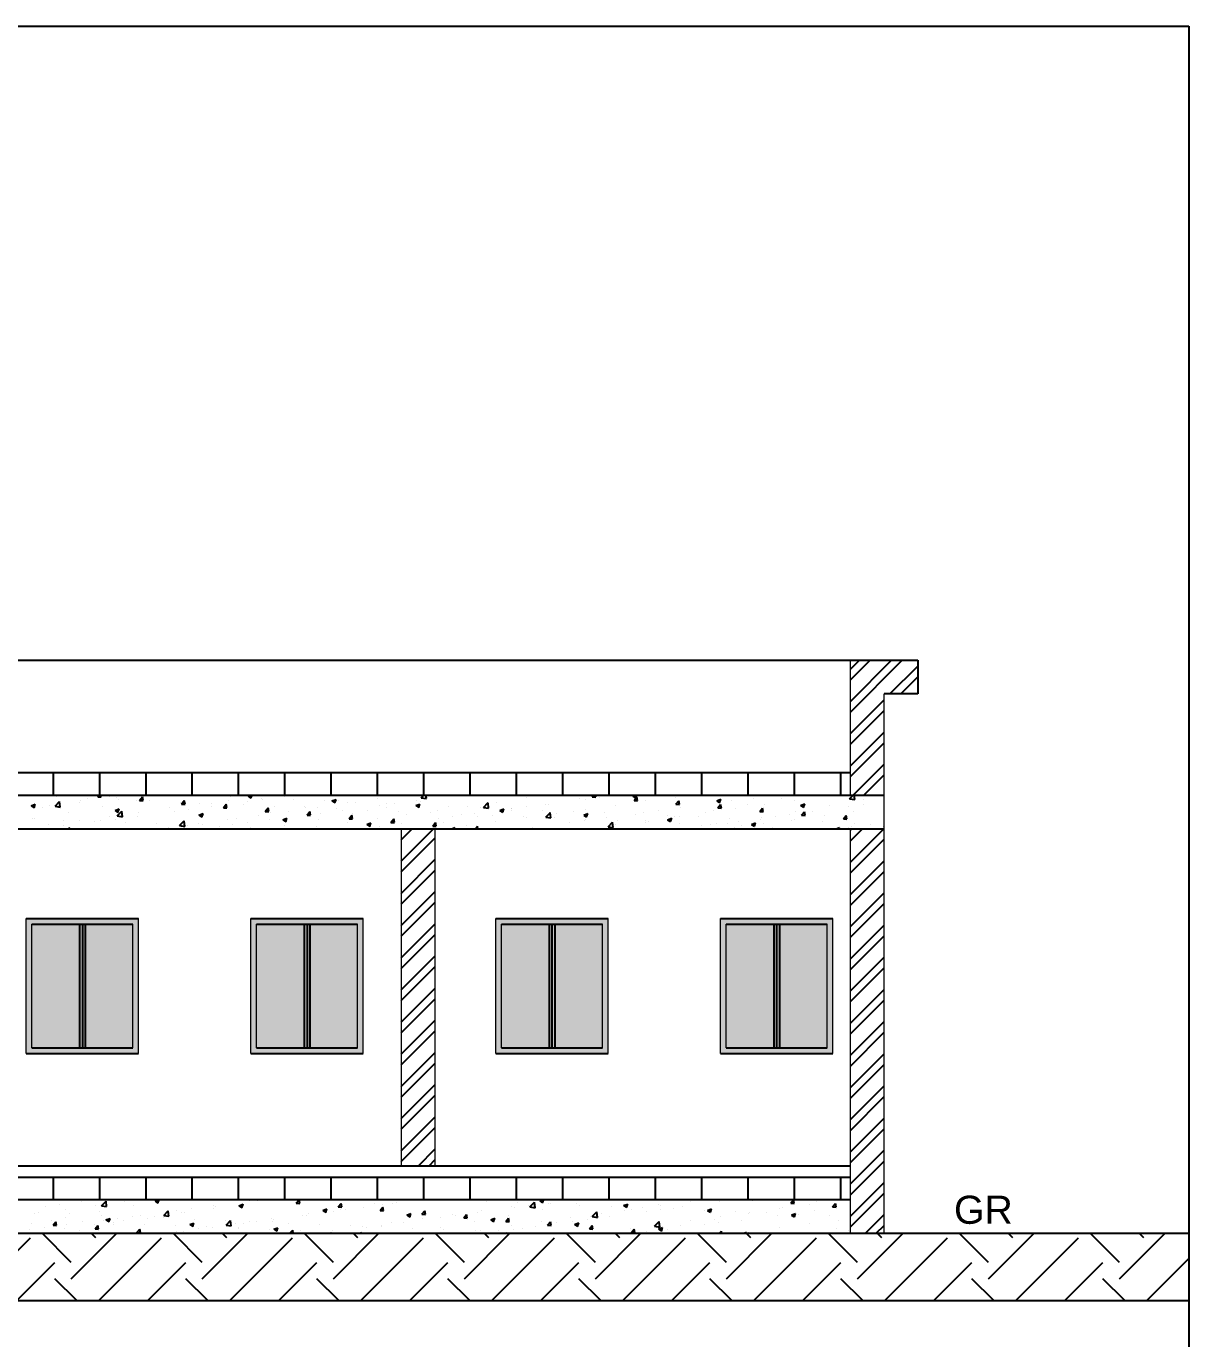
# Model space of a CAD drawing. Header units: inches. Extents: x -59 to 212, y 9 to 737.
# Drawn here: x 170.49 to 211.96, y 442.22 to 489.02 of the extents above; entities that cross this region are included whole.
import ezdxf

# ---------------------------------------------------------------- set-up
doc = ezdxf.new("R2010")
doc.units = ezdxf.units.IN
doc.header["$MEASUREMENT"] = 0
doc.styles.get("Standard").update_dxf_attribs({"font": 'arial.ttf'})

msp = doc.modelspace()

# ---------------------------------------------------------------- hatches: boundary and pattern name
h = msp.add_hatch()
h.set_pattern_fill('ANSI32', color=32, scale=2.163264)
h.set_pattern_definition([(45, (-443.1189, 316.40085), (-0.573622, 0.573622), []), (45, (-442.7365, 316.40085), (-0.573622, 0.573622), [])])
h.paths.add_polyline_path([(166.63718, 460.40366), (165.43537, 460.40366), (165.43537, 448.38552), (166.63718, 448.38552)])
h.paths.add_polyline_path([(160.62811, 460.40366), (159.4263, 460.40366), (159.4263, 448.38552), (160.62811, 448.38552)])
h.paths.add_polyline_path([(185.06499, 460.40366), (183.86317, 460.40366), (183.86317, 448.38552), (185.06499, 448.38552)])
h.paths.add_polyline_path([(201.08916, 460.40366), (199.88735, 460.40366), (199.88735, 445.9819), (201.08916, 445.9819)])
h.paths.add_polyline_path([(201.08916, 465.21091), (202.29098, 465.21091), (202.29098, 466.41272), (199.88735, 466.41272), (199.88735, 461.60547), (201.08916, 461.60547)])
h.paths.add_polyline_path([(145.40514, 466.41272), (143.00152, 466.41272), (143.00152, 465.21091), (144.20333, 465.21091), (144.20333, 461.60547), (145.40514, 461.60547)])
h.paths.add_polyline_path([(145.40514, 460.40366), (144.20333, 460.40366), (144.20333, 458.00003), (145.40514, 458.00003)])
h.paths.add_polyline_path([(145.40514, 452.39157), (144.20333, 452.39157), (144.20333, 445.9819), (145.40514, 445.9819)])
h = msp.add_hatch()
h.set_pattern_fill('ANSI31', color=0, scale=13.219947, angle=45)
h.set_pattern_definition([(90, (-370.5659, 316.4009), (-1.6524934, 3e-16), [])])
h.paths.add_polyline_path([(199.88735, 447.98492), (160.22751, 447.98492), (160.22751, 447.18371), (199.88735, 447.18371)])
h.paths.add_polyline_path([(160.22751, 447.98492), (145.40514, 447.98492), (145.40514, 447.18371), (160.22751, 447.18371)])
h.paths.add_polyline_path([(199.88735, 462.40668), (145.40514, 462.40668), (145.40514, 461.60547), (199.88735, 461.60547)])
h = msp.add_hatch(color=32)
h.dxf.hatch_style = 1
h.paths.add_polyline_path([(174.49363, 457.19882), (170.48758, 457.19882), (170.48758, 452.39157), (174.49363, 452.39157)])
h.paths.add_polyline_path([(170.68789, 456.99852), (174.29333, 456.99852), (174.29333, 452.59187), (170.68789, 452.59187)], flags=16)
h = msp.add_hatch(color=256)
h.dxf.hatch_style = 1
h.set_gradient(color1=(173, 221, 247), color2=(122, 175, 223))
h.paths.add_polyline_path([(172.39045, 456.99852), (170.68789, 456.99852), (170.68789, 452.59187), (172.39045, 452.59187)])
h.paths.add_polyline_path([(174.29333, 456.99852), (172.59076, 456.99852), (172.59076, 452.59187), (174.29333, 452.59187)])
h = msp.add_hatch(color=32)
h.dxf.hatch_style = 1
h.paths.add_polyline_path([(172.59076, 456.99852), (172.49061, 456.99852), (172.49061, 452.59187), (172.59076, 452.59187)])
h.paths.add_polyline_path([(172.49061, 456.99852), (172.39045, 456.99852), (172.39045, 452.59187), (172.49061, 452.59187)])
h = msp.add_hatch(color=32)
h.dxf.hatch_style = 1
h.paths.add_polyline_path([(182.50572, 457.19882), (178.49967, 457.19882), (178.49967, 452.39157), (182.50572, 452.39157)])
h.paths.add_polyline_path([(178.69997, 456.99852), (182.30541, 456.99852), (182.30541, 452.59187), (178.69997, 452.59187)], flags=16)
h = msp.add_hatch(color=256)
h.dxf.hatch_style = 1
h.set_gradient(color1=(173, 221, 247), color2=(122, 175, 223))
h.paths.add_polyline_path([(180.40254, 456.99852), (178.69997, 456.99852), (178.69997, 452.59187), (180.40254, 452.59187)])
h.paths.add_polyline_path([(182.30541, 456.99852), (180.60285, 456.99852), (180.60285, 452.59187), (182.30541, 452.59187)])
h = msp.add_hatch(color=32)
h.dxf.hatch_style = 1
h.paths.add_polyline_path([(180.60285, 456.99852), (180.50269, 456.99852), (180.50269, 452.59187), (180.60285, 452.59187)])
h.paths.add_polyline_path([(180.50269, 456.99852), (180.40254, 456.99852), (180.40254, 452.59187), (180.50269, 452.59187)])
h = msp.add_hatch(color=32)
h.dxf.hatch_style = 1
h.paths.add_polyline_path([(191.24471, 457.19882), (187.23867, 457.19882), (187.23867, 452.39157), (191.24471, 452.39157)])
h.paths.add_polyline_path([(187.43897, 456.99852), (191.04441, 456.99852), (191.04441, 452.59187), (187.43897, 452.59187)], flags=16)
h = msp.add_hatch(color=256)
h.dxf.hatch_style = 1
h.set_gradient(color1=(173, 221, 247), color2=(122, 175, 223))
h.paths.add_polyline_path([(189.14154, 456.99852), (187.43897, 456.99852), (187.43897, 452.59187), (189.14154, 452.59187)])
h.paths.add_polyline_path([(191.04441, 456.99852), (189.34184, 456.99852), (189.34184, 452.59187), (191.04441, 452.59187)])
h = msp.add_hatch(color=32)
h.dxf.hatch_style = 1
h.paths.add_polyline_path([(189.34184, 456.99852), (189.24169, 456.99852), (189.24169, 452.59187), (189.34184, 452.59187)])
h.paths.add_polyline_path([(189.24169, 456.99852), (189.14154, 456.99852), (189.14154, 452.59187), (189.24169, 452.59187)])
h = msp.add_hatch(color=32)
h.dxf.hatch_style = 1
h.paths.add_polyline_path([(199.2568, 457.19882), (195.25076, 457.19882), (195.25076, 452.39157), (199.2568, 452.39157)])
h.paths.add_polyline_path([(195.45106, 456.99852), (199.0565, 456.99852), (199.0565, 452.59187), (195.45106, 452.59187)], flags=16)
h = msp.add_hatch(color=256)
h.dxf.hatch_style = 1
h.set_gradient(color1=(173, 221, 247), color2=(122, 175, 223))
h.paths.add_polyline_path([(197.15363, 456.99852), (195.45106, 456.99852), (195.45106, 452.59187), (197.15363, 452.59187)])
h.paths.add_polyline_path([(199.0565, 456.99852), (197.35393, 456.99852), (197.35393, 452.59187), (199.0565, 452.59187)])
h = msp.add_hatch(color=32)
h.dxf.hatch_style = 1
h.paths.add_polyline_path([(197.35393, 456.99852), (197.25378, 456.99852), (197.25378, 452.59187), (197.35393, 452.59187)])
h.paths.add_polyline_path([(197.25378, 456.99852), (197.15363, 456.99852), (197.15363, 452.59187), (197.25378, 452.59187)])
h = msp.add_hatch()
h.set_pattern_fill('EARTH', color=0, scale=13.219947, angle=45)
h.set_pattern_definition([(45, (-443.119, 316.401), (4e-16, 4.673957), [3.304987, -3.304987]), (45, (-443.9952, 317.2772), (4e-16, 4.673957), [3.304987, -3.304987]), (45, (-444.8716, 318.1536), (4e-16, 4.673957), [3.304987, -3.304987]), (135, (-444.8716, 318.7378), (-4.673957, 4e-16), [3.304987, -3.304987]), (135, (-443.9952, 319.6142), (-4.673957, 4e-16), [3.304987, -3.304987]), (135, (-443.119, 320.4906), (-4.673957, 4e-16), [3.304987, -3.304987])])
h.paths.add_polyline_path([(211.96114, 443.57827), (211.96114, 445.9819), (56.92407, 445.9819), (56.92407, 443.57827)])

# ---------------------------------------------------------------- linework, layer by layer
at = {"color": 240, "true_color": 0xed1f24}
for p, q in [((56.92407, 489.01709), (211.96114, 489.01709)), ((211.96114, 489.01709), (211.96114, 388.52215))]:
    msp.add_line(p, q, dxfattribs=at)
for p, q in [((145.40514, 466.41272), (199.88735, 466.41272)), ((145.40514, 462.40668), (199.88735, 462.40668)), ((144.20333, 461.60547), (201.08916, 461.60547)), ((144.20333, 460.40366), (201.08916, 460.40366)), ((172.39045, 456.99852), (172.39045, 452.59187)), ((172.49061, 456.99852), (172.49061, 452.59187)), ((172.59076, 456.99852), (172.59076, 452.59187)), ((180.40254, 456.99852), (180.40254, 452.59187)), ((180.50269, 456.99852), (180.50269, 452.59187)), ((180.60285, 456.99852), (180.60285, 452.59187)), ((189.14154, 456.99852), (189.14154, 452.59187)), ((189.24169, 456.99852), (189.24169, 452.59187)), ((189.34184, 456.99852), (189.34184, 452.59187)), ((197.15363, 456.99852), (197.15363, 452.59187)), ((197.25378, 456.99852), (197.25378, 452.59187)), ((197.35393, 456.99852), (197.35393, 452.59187)), ((145.40514, 448.38552), (199.88735, 448.38552)), ((145.40514, 447.98492), (199.88735, 447.98492)), ((145.40514, 447.18371), (199.88735, 447.18371)), ((56.92407, 445.9819), (211.96114, 445.9819)), ((56.92407, 443.57827), (211.96114, 443.57827))]:
    msp.add_line(p, q)
at = {"color": 32, "lineweight": 0}
for p, q in [((199.88735, 461.60547), (199.88735, 466.41272)), ((201.08916, 445.9819), (201.08916, 465.21091)), ((183.86317, 460.40366), (183.86317, 448.38552)), ((185.06499, 460.40366), (185.06499, 448.38552)), ((199.88735, 445.9819), (199.88735, 460.40366))]:
    msp.add_line(p, q, dxfattribs=at)
at = {"color": 32}
for p, q in [((199.88735, 466.41272), (202.29098, 466.41272)), ((202.29098, 466.41272), (202.29098, 465.21091)), ((202.29098, 465.21091), (201.08916, 465.21091))]:
    msp.add_line(p, q, dxfattribs=at)
at = {"color": 0, "linetype": 'Continuous'}
for p, q in [((171.54931, 461.53929), (171.54931, 461.53929)), ((172.66133, 461.4923), (172.66133, 461.4923)), ((173.03667, 461.54633), (173.08629, 461.60547)), ((173.03667, 461.54633), (173.16118, 461.53543)), ((173.16118, 461.53543), (173.14826, 461.60547)), ((173.47334, 461.54926), (173.47334, 461.54926)), ((173.69032, 461.5015), (173.69032, 461.5015)), ((173.77336, 461.44532), (173.77336, 461.44532)), ((174.21181, 461.57015), (174.21181, 461.57015)), ((174.53082, 461.41561), (174.63125, 461.53529)), ((174.65533, 461.40471), (174.63125, 461.53528)), ((175.65113, 461.6031), (175.65113, 461.6031)), ((176.67022, 461.58418), (176.67022, 461.58418)), ((177.78225, 461.53719), (177.78225, 461.53719)), ((178.39897, 461.55993), (178.51762, 461.60547)), ((178.39897, 461.55993), (178.50259, 461.49003)), ((178.50259, 461.49003), (178.54132, 461.60547)), ((178.78591, 461.58156), (178.78591, 461.58156)), ((178.89428, 461.49021), (178.89428, 461.49021)), ((178.91591, 461.43999), (178.91591, 461.43999)), ((179.70487, 461.54386), (179.70487, 461.54386)), ((180.00631, 461.44322), (180.00631, 461.44322)), ((181.39272, 461.39309), (181.53858, 461.44908)), ((181.49633, 461.3232), (181.53857, 461.44908)), ((183.03387, 461.47099), (183.03387, 461.47099)), ((184.08608, 461.60435), (184.08608, 461.60435)), ((184.57472, 461.50851), (184.75999, 461.47977)), ((184.57485, 461.50864), (184.66776, 461.60547)), ((184.75999, 461.47978), (184.74537, 461.60547)), ((185.72458, 461.5869), (185.72458, 461.5869)), ((185.78315, 461.57104), (185.78315, 461.57104)), ((188.34643, 461.5033), (188.34643, 461.5033)), ((190.22331, 461.46763), (190.22331, 461.46763)), ((190.42868, 461.45674), (190.42868, 461.45674)), ((190.6775, 461.54459), (190.72858, 461.60547)), ((190.6775, 461.54459), (190.80201, 461.5337)), ((190.80201, 461.53369), (190.78876, 461.60547)), ((190.95017, 461.52539), (190.95017, 461.52539)), ((192.12426, 461.56447), (192.23108, 461.60547)), ((192.12426, 461.56447), (192.22788, 461.49458)), ((192.17165, 461.41387), (192.27208, 461.53355)), ((192.22788, 461.49458), (192.26509, 461.60547)), ((192.29616, 461.40297), (192.27207, 461.53355)), ((193.6466, 461.52609), (193.6466, 461.52609)), ((195.11801, 461.39763), (195.26387, 461.45362)), ((195.22162, 461.32774), (195.26386, 461.45362)), ((196.44323, 461.4991), (196.44323, 461.4991)), ((197.42646, 461.47589), (197.42646, 461.47589)), ((198.97652, 461.5717), (198.97652, 461.5717)), ((199.86105, 461.46893), (200.04632, 461.4402)), ((199.86119, 461.46907), (199.99206, 461.60547)), ((200.04632, 461.4402), (200.02709, 461.60547)), ((170.66118, 461.22172), (170.80703, 461.27771)), ((170.66118, 461.22172), (170.7648, 461.15182)), ((170.76479, 461.15182), (170.80703, 461.27771)), ((171.06426, 461.15577), (171.06426, 461.15577)), ((171.32182, 461.2464), (171.32182, 461.2464)), ((171.51161, 461.20329), (171.69688, 461.17455)), ((171.51174, 461.20342), (171.67399, 461.37252)), ((171.58576, 461.22443), (171.58576, 461.22443)), ((171.69688, 461.17455), (171.67386, 461.37239)), ((172.00654, 460.9775), (172.00654, 460.9775)), ((172.37471, 461.32829), (172.37471, 461.32829)), ((172.40378, 461.40258), (172.40378, 461.40258)), ((173.22141, 461.18603), (173.22141, 461.18603)), ((173.65492, 461.05488), (173.80078, 461.11087)), ((173.65492, 461.05488), (173.75854, 460.98499)), ((173.73495, 460.85862), (173.89721, 461.02772)), ((173.75854, 460.98499), (173.80078, 461.11087)), ((173.92009, 460.82975), (173.89708, 461.02759)), ((174.43627, 461.39457), (174.43627, 461.39457)), ((174.50022, 460.98915), (174.50022, 460.98915)), ((174.53082, 461.41561), (174.65534, 461.40471)), ((174.88539, 461.39833), (174.88539, 461.39833)), ((175.58218, 461.14534), (175.58218, 461.14534)), ((175.76836, 461.02561), (175.76836, 461.02561)), ((175.99742, 461.35135), (175.99742, 461.35135)), ((176.02498, 461.28488), (176.1254, 461.40457)), ((176.02498, 461.28488), (176.14949, 461.27399)), ((176.14949, 461.27398), (176.1254, 461.40456)), ((176.28986, 461.09426), (176.28986, 461.09426)), ((176.65174, 461.29202), (176.65174, 461.29202)), ((177.07881, 461.19813), (177.07881, 461.19813)), ((177.10945, 461.30436), (177.10945, 461.30436)), ((177.51913, 461.15416), (177.61956, 461.27385)), ((177.51913, 461.15416), (177.64365, 461.14327)), ((177.64364, 461.14326), (177.61956, 461.27384)), ((177.70395, 461.42538), (177.70395, 461.42538)), ((178.22148, 461.25738), (178.22148, 461.25738)), ((178.39442, 461.37134), (178.39442, 461.37134)), ((179.01329, 461.02344), (179.11372, 461.14313)), ((179.01329, 461.02344), (179.1378, 461.01255)), ((179.1378, 461.01254), (179.11371, 461.14312)), ((179.2097, 460.98576), (179.2097, 460.98576)), ((179.33351, 461.21039), (179.33351, 461.21039)), ((179.83014, 461.03477), (179.83014, 461.03477)), ((180.42456, 461.19429), (180.42456, 461.19429)), ((180.44553, 461.16341), (180.44553, 461.16341)), ((180.50745, 460.89272), (180.60787, 461.0124)), ((180.63195, 460.88182), (180.60787, 461.0124)), ((180.88235, 461.16813), (180.88235, 461.16813)), ((181.11834, 461.39624), (181.11834, 461.39624)), ((181.39272, 461.39309), (181.49634, 461.3232)), ((181.55756, 461.11642), (181.55756, 461.11642)), ((181.63942, 461.40283), (181.63942, 461.40283)), ((181.78291, 461.06797), (181.78291, 461.06797)), ((181.96431, 461.32432), (181.96431, 461.32432)), ((182.23036, 461.34925), (182.23036, 461.34925)), ((182.66959, 461.06944), (182.66959, 461.06944)), ((183.09852, 461.24117), (183.09852, 461.24117)), ((183.34239, 461.30227), (183.34239, 461.30227)), ((183.35343, 461.15397), (183.35343, 461.15397)), ((183.62001, 461.30983), (183.62001, 461.30983)), ((183.78162, 461.02245), (183.78162, 461.02245)), ((184.38646, 461.22626), (184.53232, 461.28225)), ((184.38646, 461.22626), (184.49009, 461.15637)), ((184.40897, 461.4137), (184.40897, 461.4137)), ((184.45442, 461.25528), (184.45442, 461.25528)), ((184.49008, 461.15636), (184.53232, 461.28225)), ((184.56829, 461.3625), (184.56829, 461.3625)), ((184.89365, 460.97547), (184.89365, 460.97547)), ((185.1427, 461.06707), (185.1427, 461.06707)), ((185.56645, 461.2083), (185.56645, 461.2083)), ((186.21227, 461.21375), (186.21227, 461.21375)), ((186.67848, 461.16131), (186.67848, 461.16131)), ((186.79794, 461.16371), (186.98321, 461.13497)), ((186.79807, 461.16384), (186.96032, 461.33295)), ((186.98321, 461.13498), (186.96019, 461.33281)), ((187.26448, 461.34711), (187.26448, 461.34711)), ((187.38021, 461.05942), (187.52607, 461.11541)), ((187.38021, 461.05942), (187.48383, 460.98953)), ((187.48383, 460.98953), (187.52606, 461.11541)), ((187.79051, 461.11433), (187.79051, 461.11433)), ((187.79359, 461.05056), (187.79359, 461.05056)), ((187.80262, 461.11101), (187.80262, 461.11101)), ((188.32412, 461.17967), (188.32412, 461.17967)), ((188.90254, 461.06734), (188.90254, 461.06734)), ((189.00845, 461.2591), (189.00845, 461.2591)), ((189.02129, 460.81904), (189.18354, 460.98815)), ((189.11307, 461.28353), (189.11307, 461.28353)), ((189.20642, 460.79017), (189.18341, 460.98801)), ((190.01456, 461.02036), (190.01456, 461.02036)), ((190.44287, 461.08987), (190.44287, 461.08987)), ((191.12659, 460.97337), (191.12659, 460.97337)), ((191.52483, 461.24605), (191.52483, 461.24605)), ((192.17165, 461.41387), (192.29616, 461.40298)), ((192.50672, 460.98085), (192.50672, 460.98085)), ((192.59439, 461.39273), (192.59439, 461.39273)), ((193.02822, 461.0495), (193.02822, 461.0495)), ((193.66581, 461.28315), (193.76623, 461.40283)), ((193.66581, 461.28315), (193.79032, 461.27226)), ((193.79032, 461.27225), (193.76623, 461.40283)), ((193.81717, 461.15337), (193.81717, 461.15337)), ((194.70323, 460.98881), (194.70323, 460.98881)), ((194.99674, 461.05882), (194.99674, 461.05882)), ((195.11801, 461.39763), (195.22163, 461.32774)), ((195.13278, 461.32658), (195.13278, 461.32658)), ((195.15996, 461.15243), (195.26039, 461.27211)), ((195.15996, 461.15243), (195.28448, 461.14153)), ((195.28447, 461.14153), (195.26039, 461.2721)), ((195.65427, 461.39523), (195.65427, 461.39523)), ((195.77279, 461.13548), (195.77279, 461.13548)), ((196.2116, 461.26736), (196.2116, 461.26736)), ((196.65412, 461.02171), (196.75455, 461.14139)), ((196.65412, 461.02171), (196.77863, 461.01081)), ((196.77863, 461.0108), (196.75454, 461.14138)), ((196.825, 461.26884), (196.825, 461.26884)), ((197.90696, 461.42503), (197.90696, 461.42503)), ((197.92561, 461.0185), (197.92561, 461.0185)), ((198.11175, 461.2308), (198.25761, 461.28679)), ((198.11175, 461.2308), (198.21537, 461.16091)), ((198.14827, 460.89098), (198.2487, 461.01067)), ((198.21537, 461.16091), (198.25761, 461.28679)), ((198.27278, 460.88008), (198.2487, 461.01066)), ((198.52127, 461.02321), (198.52127, 461.02321)), ((199.14047, 461.22703), (199.14047, 461.22703)), ((199.83688, 461.19641), (199.83688, 461.19641)), ((200.0034, 461.0116), (200.0034, 461.0116)), ((200.35533, 461.43557), (200.35533, 461.43557)), ((200.35838, 461.26507), (200.35838, 461.26507)), ((201.08536, 461.16779), (201.08536, 461.16779)), ((170.69563, 460.76022), (170.69563, 460.76022)), ((170.79168, 460.76897), (170.79168, 460.76897)), ((171.29649, 460.55293), (171.29649, 460.55293)), ((171.80766, 460.71324), (171.80766, 460.71324)), ((171.8267, 460.50668), (171.8267, 460.50668)), ((172.37845, 460.70912), (172.37845, 460.70912)), ((172.91969, 460.66625), (172.91969, 460.66625)), ((173.14231, 460.67988), (173.14231, 460.67988)), ((173.44801, 460.85579), (173.44801, 460.85579)), ((173.6638, 460.74854), (173.6638, 460.74854)), ((173.73483, 460.85848), (173.92009, 460.82975)), ((174.03172, 460.61927), (174.03172, 460.61927)), ((174.45275, 460.85241), (174.45275, 460.85241)), ((175.14375, 460.57228), (175.14375, 460.57228)), ((175.95804, 460.51368), (176.14331, 460.48495)), ((175.95817, 460.51382), (176.12042, 460.68292)), ((176.14331, 460.48495), (176.12029, 460.68279)), ((176.25578, 460.5253), (176.25578, 460.5253)), ((176.62641, 460.59855), (176.62641, 460.59855)), ((176.64867, 460.88805), (176.79453, 460.94404)), ((176.64867, 460.88805), (176.75229, 460.81816)), ((176.75228, 460.81815), (176.79452, 460.94404)), ((176.77998, 460.5687), (176.77998, 460.5687)), ((177.67862, 460.73191), (177.67862, 460.73191)), ((177.84641, 460.54972), (177.84641, 460.54972)), ((177.99484, 460.77723), (177.99484, 460.77723)), ((178.3679, 460.61838), (178.3679, 460.61838)), ((178.76058, 460.8881), (178.76058, 460.8881)), ((179.15685, 460.72224), (179.15685, 460.72224)), ((179.64241, 460.72121), (179.78827, 460.7772)), ((179.64241, 460.72121), (179.74604, 460.65132)), ((179.70885, 460.52837), (179.70885, 460.52837)), ((179.74603, 460.65132), (179.78827, 460.7772)), ((180.47246, 460.89545), (180.47246, 460.89545)), ((180.50745, 460.89272), (180.63196, 460.88183)), ((180.92371, 460.73691), (180.92371, 460.73691)), ((180.99396, 460.9641), (180.99396, 460.9641)), ((181.93898, 460.63085), (181.93898, 460.63085)), ((182.0016, 460.762), (182.10203, 460.88168)), ((182.0016, 460.762), (182.12611, 460.7511)), ((182.12611, 460.7511), (182.10202, 460.88167)), ((182.13857, 460.94544), (182.13857, 460.94544)), ((182.63616, 460.55438), (182.78202, 460.61037)), ((182.63616, 460.55438), (182.73978, 460.48449)), ((182.73978, 460.48449), (182.78201, 460.61037)), ((183.00854, 460.77753), (183.00854, 460.77753)), ((183.49576, 460.63128), (183.59618, 460.75096)), ((183.49576, 460.63128), (183.62027, 460.62038)), ((183.62027, 460.62038), (183.59618, 460.75095)), ((183.86096, 460.59208), (183.86096, 460.59208)), ((184.06075, 460.91089), (184.06075, 460.91089)), ((184.98991, 460.50055), (185.09034, 460.62024)), ((185.11442, 460.48965), (185.09034, 460.62023)), ((185.17657, 460.76528), (185.17657, 460.76528)), ((185.36387, 460.6335), (185.36387, 460.6335)), ((185.69806, 460.83394), (185.69806, 460.83394)), ((186.00568, 460.92848), (186.00568, 460.92848)), ((186.18694, 460.52028), (186.18694, 460.52028)), ((186.48701, 460.93781), (186.48701, 460.93781)), ((186.57873, 460.84203), (186.57873, 460.84203)), ((187.11771, 460.8815), (187.11771, 460.8815)), ((187.23915, 460.65364), (187.23915, 460.65364)), ((188.22973, 460.83451), (188.22973, 460.83451)), ((188.3211, 460.80983), (188.3211, 460.80983)), ((189.02115, 460.81891), (189.20642, 460.79017)), ((189.34176, 460.78753), (189.34176, 460.78753)), ((189.39067, 460.95651), (189.39067, 460.95651)), ((189.88067, 460.63512), (189.88067, 460.63512)), ((190.37396, 460.89259), (190.51982, 460.94858)), ((190.37396, 460.89259), (190.47758, 460.8227)), ((190.40216, 460.70378), (190.40216, 460.70378)), ((190.45379, 460.74054), (190.45379, 460.74054)), ((190.47757, 460.8227), (190.51981, 460.94858)), ((191.19111, 460.80765), (191.19111, 460.80765)), ((191.2445, 460.47424), (191.40676, 460.64335)), ((191.42964, 460.44537), (191.40662, 460.64321)), ((191.4995, 460.55259), (191.4995, 460.55259)), ((191.56582, 460.69356), (191.56582, 460.69356)), ((192.23862, 460.92639), (192.23862, 460.92639)), ((192.56702, 460.64176), (192.56702, 460.64176)), ((192.56906, 460.69926), (192.56906, 460.69926)), ((192.67785, 460.64657), (192.67785, 460.64657)), ((193.35065, 460.8794), (193.35065, 460.8794)), ((193.3677, 460.72576), (193.51356, 460.78175)), ((193.3677, 460.72576), (193.47132, 460.65586)), ((193.47132, 460.65586), (193.51356, 460.78174)), ((193.62127, 460.83262), (193.62127, 460.83262)), ((193.78188, 460.85029), (193.78188, 460.85029)), ((193.78988, 460.59959), (193.78988, 460.59959)), ((194.46268, 460.83242), (194.46268, 460.83242)), ((194.58477, 460.50496), (194.58477, 460.50496)), ((194.90191, 460.5526), (194.90191, 460.5526)), ((195.10626, 460.57362), (195.10626, 460.57362)), ((195.49589, 460.60144), (195.49589, 460.60144)), ((195.57471, 460.78543), (195.57471, 460.78543)), ((195.89521, 460.67748), (195.89521, 460.67748)), ((196.01393, 460.50562), (196.01393, 460.50562)), ((196.36145, 460.55892), (196.50731, 460.61491)), ((196.36145, 460.55892), (196.46507, 460.48903)), ((196.46507, 460.48903), (196.5073, 460.61491)), ((196.68674, 460.73845), (196.68674, 460.73845)), ((196.71075, 460.80997), (196.71075, 460.80997)), ((196.79967, 460.57538), (196.79967, 460.57538)), ((197.21082, 460.85069), (197.21082, 460.85069)), ((197.73232, 460.91934), (197.73232, 460.91934)), ((197.79876, 460.69146), (197.79876, 460.69146)), ((197.88163, 460.73156), (197.88163, 460.73156)), ((198.14827, 460.89098), (198.27279, 460.88009)), ((198.91079, 460.64448), (198.91079, 460.64448)), ((198.95119, 460.87824), (198.95119, 460.87824)), ((199.64243, 460.76026), (199.74286, 460.87995)), ((199.64243, 460.76026), (199.76694, 460.74937)), ((199.76694, 460.74936), (199.74285, 460.87994)), ((200.02282, 460.59749), (200.02282, 460.59749)), ((200.59932, 460.54732), (200.59932, 460.54732)), ((171.95842, 460.40366), (172.05048, 460.43899)), ((172.03862, 460.40366), (172.05047, 460.43899)), ((175.55685, 460.45187), (175.55685, 460.45187)), ((177.36781, 460.47831), (177.36781, 460.47831)), ((178.47983, 460.43133), (178.47983, 460.43133)), ((180.85702, 460.47467), (180.85702, 460.47467)), ((182.55051, 460.41956), (182.55051, 460.41956)), ((183.072, 460.48821), (183.072, 460.48821)), ((184.14901, 460.42496), (184.14901, 460.42496)), ((184.98991, 460.50055), (185.11443, 460.48966)), ((185.67188, 460.40366), (185.77577, 460.44354)), ((185.76238, 460.40366), (185.77576, 460.44353)), ((186.51245, 460.40366), (186.58449, 460.48952)), ((186.60033, 460.40366), (186.58449, 460.48951)), ((188.56506, 460.46192), (188.56506, 460.46192)), ((191.24437, 460.4741), (191.42964, 460.44537)), ((191.35216, 460.43323), (191.35216, 460.43323)), ((195.74746, 460.44202), (195.74746, 460.44202)), ((197.12596, 460.45863), (197.12596, 460.45863)), ((198.23799, 460.41165), (198.23799, 460.41165)), ((199.38534, 460.40366), (199.50106, 460.44808)), ((199.48615, 460.40366), (199.50105, 460.44808)), ((199.81036, 460.44345), (199.81036, 460.44345)), ((199.93605, 460.49803), (199.93605, 460.49803)), ((201.06003, 460.47432), (201.06003, 460.47432)), ((171.67776, 446.99663), (171.67776, 446.99663)), ((172.46672, 447.1005), (172.46672, 447.1005)), ((172.9414, 446.98648), (172.9414, 446.98648)), ((173.1687, 446.95911), (173.35396, 446.93037)), ((173.16883, 446.95924), (173.33108, 447.12835)), ((173.35396, 446.93038), (173.33095, 447.12821)), ((173.99361, 447.11984), (173.99361, 447.11984)), ((174.31955, 446.9623), (174.31955, 446.9623)), ((175.08067, 447.12589), (175.22653, 447.18188)), ((175.08067, 447.12589), (175.18429, 447.056)), ((175.18428, 447.056), (175.22652, 447.18188)), ((175.53441, 447.17083), (175.53441, 447.17083)), ((177.17082, 446.97033), (177.17082, 446.97033)), ((178.07441, 446.95906), (178.22027, 447.01505)), ((178.07442, 446.95906), (178.17804, 446.88916)), ((178.17803, 446.88916), (178.22027, 447.01505)), ((178.25396, 447.01878), (178.25396, 447.01878)), ((178.46328, 447.13051), (178.46328, 447.13051)), ((178.48643, 447.14354), (178.48643, 447.14354)), ((178.62633, 447.18257), (178.62729, 447.18371)), ((178.62633, 447.18257), (178.75084, 447.17168)), ((178.75084, 447.17167), (178.74862, 447.18371)), ((179.32353, 447.16546), (179.32353, 447.16546)), ((180.12048, 447.05185), (180.22091, 447.17153)), ((180.12048, 447.05185), (180.245, 447.04095)), ((180.24499, 447.04095), (180.22091, 447.17152)), ((181.61464, 446.92113), (181.71507, 447.04081)), ((181.73915, 446.91023), (181.71506, 447.0408)), ((182.90343, 447.0271), (182.90343, 447.0271)), ((183.19053, 447.01338), (183.19053, 447.01338)), ((183.55413, 447.04158), (183.55413, 447.04158)), ((183.71202, 447.08203), (183.71202, 447.08203)), ((185.79152, 447.17435), (185.79152, 447.17435)), ((186.90355, 447.12737), (186.90355, 447.12737)), ((187.81449, 446.94052), (187.81449, 446.94052)), ((188.01557, 447.08038), (188.01557, 447.08038)), ((188.41612, 446.95187), (188.41612, 446.95187)), ((188.45516, 446.91967), (188.61741, 447.08877)), ((188.64029, 446.8908), (188.61728, 447.08863)), ((188.80596, 447.13043), (188.94475, 447.18371)), ((188.80596, 447.13043), (188.90958, 447.06054)), ((188.88405, 447.08719), (188.88405, 447.08719)), ((188.90957, 447.06054), (188.9509, 447.18371)), ((189.1276, 447.0334), (189.1276, 447.0334)), ((189.20508, 447.05574), (189.20508, 447.05574)), ((190.10659, 447.03536), (190.10659, 447.03536)), ((190.23963, 446.98641), (190.23963, 446.98641)), ((191.35166, 446.93943), (191.35166, 446.93943)), ((191.7997, 446.9636), (191.94556, 447.01959)), ((191.7997, 446.9636), (191.90332, 446.89371)), ((191.90332, 446.89371), (191.94556, 447.01959)), ((193.03546, 446.99504), (193.03546, 446.99504)), ((193.11466, 446.96331), (193.11466, 446.96331)), ((194.19662, 447.1195), (194.19662, 447.1195)), ((195.22479, 447.09878), (195.22479, 447.09878)), ((195.74628, 447.16743), (195.74628, 447.16743)), ((196.26716, 447.18083), (196.26957, 447.18371)), ((196.26716, 447.18083), (196.39167, 447.16994)), ((196.39167, 447.16993), (196.38913, 447.18371)), ((197.76131, 447.05011), (197.86174, 447.1698)), ((197.76131, 447.05011), (197.88583, 447.03922)), ((197.88582, 447.03921), (197.86174, 447.16979)), ((198.44458, 447.00893), (198.44458, 447.00893)), ((198.69047, 447.10016), (198.69047, 447.10016)), ((199.25547, 446.91939), (199.3559, 447.03907)), ((199.37998, 446.90849), (199.35589, 447.03907)), ((199.49678, 447.14229), (199.49678, 447.14229)), ((170.78988, 446.68362), (170.78988, 446.68362)), ((170.92949, 446.72068), (170.92949, 446.72068)), ((171.15627, 446.92797), (171.15627, 446.92797)), ((171.87184, 446.83981), (171.87184, 446.83981)), ((171.88982, 446.54523), (171.88982, 446.54523)), ((172.04151, 446.6737), (172.04151, 446.6737)), ((173.10468, 446.75377), (173.10468, 446.75377)), ((173.15354, 446.62671), (173.15354, 446.62671)), ((173.33036, 446.45401), (173.47622, 446.51)), ((173.43398, 446.38412), (173.47622, 446.51)), ((173.75581, 446.52074), (173.75581, 446.52074)), ((174.26557, 446.57973), (174.26557, 446.57973)), ((174.54476, 446.62461), (174.54476, 446.62461)), ((174.8187, 446.50491), (174.8187, 446.50491)), ((175.05024, 446.58256), (175.05024, 446.58256)), ((175.3776, 446.53274), (175.3776, 446.53274)), ((175.39191, 446.61431), (175.57718, 446.58557)), ((175.39204, 446.61444), (175.5543, 446.78355)), ((175.57718, 446.58557), (175.55416, 446.78341)), ((175.86037, 446.79781), (175.86037, 446.79781)), ((176.03356, 446.71344), (176.03356, 446.71344)), ((176.1198, 446.72924), (176.1198, 446.72924)), ((176.38186, 446.86647), (176.38186, 446.86647)), ((176.48963, 446.48576), (176.48963, 446.48576)), ((177.17201, 446.8626), (177.17201, 446.8626)), ((177.24842, 446.92198), (177.24842, 446.92198)), ((179.24886, 446.49445), (179.24886, 446.49445)), ((179.2982, 446.47199), (179.2982, 446.47199)), ((180.3504, 446.60535), (180.3504, 446.60535)), ((180.47371, 446.61003), (180.47371, 446.61003)), ((180.56447, 446.66765), (180.56447, 446.66765)), ((181.06816, 446.79222), (181.21402, 446.84821)), ((181.06816, 446.79222), (181.17178, 446.72233)), ((181.08596, 446.7363), (181.08596, 446.7363)), ((181.17178, 446.72233), (181.21402, 446.84821)), ((181.43236, 446.76154), (181.43236, 446.76154)), ((181.61464, 446.92113), (181.73915, 446.91023)), ((181.68857, 446.81857), (181.68857, 446.81857)), ((181.87492, 446.84017), (181.87492, 446.84017)), ((182.50192, 446.90822), (182.50192, 446.90822)), ((183.1088, 446.7904), (183.20922, 446.91009)), ((183.1088, 446.7904), (183.23331, 446.77951)), ((183.2333, 446.7795), (183.20922, 446.91008)), ((184.06191, 446.62539), (184.20777, 446.68138)), ((184.06191, 446.62539), (184.16553, 446.5555)), ((184.16552, 446.5555), (184.20776, 446.68138)), ((184.60295, 446.65968), (184.70338, 446.77937)), ((184.60295, 446.65968), (184.72746, 446.64879)), ((184.61076, 446.5043), (184.61076, 446.5043)), ((184.72746, 446.64878), (184.70337, 446.77936)), ((185.26857, 446.53749), (185.26857, 446.53749)), ((185.68032, 446.65097), (185.68032, 446.65097)), ((185.79007, 446.60614), (185.79007, 446.60614)), ((186.09711, 446.52896), (186.19753, 446.64864)), ((186.09711, 446.52896), (186.22162, 446.51807)), ((186.22162, 446.51806), (186.19753, 446.64864)), ((186.57902, 446.71001), (186.57902, 446.71001)), ((186.73253, 446.78433), (186.73253, 446.78433)), ((187.05565, 446.45856), (187.20151, 446.51454)), ((187.15927, 446.38866), (187.20151, 446.51454)), ((187.59126, 446.39824), (187.69169, 446.51792)), ((187.67687, 446.6183), (187.67687, 446.6183)), ((187.71577, 446.38734), (187.69169, 446.51792)), ((187.89463, 446.88321), (187.89463, 446.88321)), ((188.45503, 446.91953), (188.64029, 446.89079)), ((188.89173, 446.82683), (188.89173, 446.82683)), ((189.91093, 446.52709), (189.91093, 446.52709)), ((190.49417, 446.47598), (190.49417, 446.47598)), ((190.60574, 446.57797), (190.60574, 446.57797)), ((190.67824, 446.57473), (190.86351, 446.54599)), ((190.67838, 446.57487), (190.84063, 446.74397)), ((190.86351, 446.546), (190.84049, 446.74383)), ((190.99289, 446.68327), (190.99289, 446.68327)), ((191.28312, 446.57985), (191.28312, 446.57985)), ((191.8206, 446.78651), (191.8206, 446.78651)), ((192.06245, 446.82995), (192.06245, 446.82995)), ((192.46369, 446.89244), (192.46369, 446.89244)), ((192.59873, 446.75305), (192.59873, 446.75305)), ((193.12022, 446.82171), (193.12022, 446.82171)), ((193.57572, 446.84546), (193.57572, 446.84546)), ((193.90918, 446.92557), (193.90918, 446.92557)), ((194.68775, 446.79847), (194.68775, 446.79847)), ((194.79345, 446.79677), (194.93931, 446.85276)), ((194.79345, 446.79677), (194.89707, 446.72687)), ((194.89707, 446.72687), (194.9393, 446.85275)), ((195.04589, 446.47456), (195.04589, 446.47456)), ((195.24085, 446.57271), (195.24085, 446.57271)), ((195.79977, 446.75149), (195.79977, 446.75149)), ((196.26075, 446.6831), (196.26075, 446.6831)), ((196.29306, 446.70607), (196.29306, 446.70607)), ((196.9118, 446.7045), (196.9118, 446.7045)), ((197.30283, 446.62289), (197.30283, 446.62289)), ((197.37501, 446.86225), (197.37501, 446.86225)), ((197.47561, 446.89163), (197.47561, 446.89163)), ((197.7872, 446.62993), (197.93306, 446.68592)), ((197.7872, 446.62993), (197.89082, 446.56004)), ((197.82433, 446.69154), (197.82433, 446.69154)), ((197.89081, 446.56004), (197.93305, 446.68592)), ((198.02383, 446.65752), (198.02383, 446.65752)), ((198.61328, 446.79541), (198.61328, 446.79541)), ((199.13586, 446.61053), (199.13586, 446.61053)), ((199.25547, 446.91939), (199.37998, 446.9085)), ((170.60826, 446.10636), (170.60826, 446.10636)), ((170.67496, 446.3367), (170.67496, 446.3367)), ((171.12975, 446.17501), (171.12975, 446.17501)), ((171.36871, 446.44087), (171.36871, 446.44087)), ((171.44459, 446.26925), (171.54502, 446.38894)), ((171.44459, 446.26925), (171.5691, 446.25836)), ((171.5691, 446.25835), (171.54501, 446.38893)), ((171.84651, 446.14634), (171.84651, 446.14634)), ((171.9187, 446.27888), (171.9187, 446.27888)), ((172.38898, 446.08784), (172.38898, 446.08784)), ((172.48074, 446.39388), (172.48074, 446.39388)), ((172.91607, 446.29302), (172.91607, 446.29302)), ((172.93874, 446.13853), (173.03917, 446.25822)), ((172.93874, 446.13853), (173.06326, 446.12764)), ((173.06325, 446.12763), (173.03917, 446.25821)), ((173.23431, 446.45208), (173.23431, 446.45208)), ((173.33037, 446.45401), (173.43399, 446.38412)), ((173.59277, 446.3469), (173.59277, 446.3469)), ((173.60384, 446.29638), (173.60384, 446.29638)), ((173.96828, 446.42638), (173.96828, 446.42638)), ((174.4329, 446.00781), (174.53333, 446.12749)), ((174.4329, 446.00781), (174.55741, 445.99692)), ((174.55741, 445.99691), (174.53332, 446.12749)), ((174.7048, 446.29991), (174.7048, 446.29991)), ((175.81683, 446.25293), (175.81683, 446.25293)), ((175.83385, 446.04485), (175.83385, 446.04485)), ((176.015, 445.9819), (176.02748, 445.99677)), ((176.03022, 445.9819), (176.02748, 445.99677)), ((176.09447, 446.03577), (176.09447, 446.03577)), ((176.32411, 446.28718), (176.46997, 446.34317)), ((176.32411, 446.28718), (176.42773, 446.21729)), ((176.42773, 446.21729), (176.46997, 446.34317)), ((176.6228, 446.14872), (176.6228, 446.14872)), ((176.92885, 446.20594), (176.92885, 446.20594)), ((177.14668, 446.16913), (177.14668, 446.16913)), ((177.60166, 446.43877), (177.60166, 446.43877)), ((177.61513, 446.2695), (177.8004, 446.24077)), ((177.61526, 446.26964), (177.77751, 446.43875)), ((177.80039, 446.24077), (177.77738, 446.43861)), ((177.93841, 446.32192), (177.93841, 446.32192)), ((178.04088, 446.15896), (178.04088, 446.15896)), ((178.04399, 446.19297), (178.04399, 446.19297)), ((178.22863, 446.32532), (178.22863, 446.32532)), ((178.45991, 446.39058), (178.45991, 446.39058)), ((178.71369, 446.39179), (178.71369, 446.39179)), ((179.15291, 446.11197), (179.15291, 446.11197)), ((179.25885, 446.4015), (179.25885, 446.4015)), ((179.31786, 446.12034), (179.46372, 446.17633)), ((179.31786, 446.12034), (179.42148, 446.05045)), ((179.42147, 446.05045), (179.46371, 446.17633)), ((179.82571, 446.3448), (179.82571, 446.3448)), ((179.89322, 445.9819), (180.00073, 446.09395)), ((180.01361, 445.9819), (180.00059, 446.09381)), ((180.26494, 446.06499), (180.26494, 446.06499)), ((180.93774, 446.29782), (180.93774, 446.29782)), ((181.32691, 446.01856), (181.32691, 446.01856)), ((181.37697, 446.018), (181.37697, 446.018)), ((181.40703, 446.06808), (181.40703, 446.06808)), ((182.04977, 446.25083), (182.04977, 446.25083)), ((182.38555, 445.9819), (182.45746, 446.0095)), ((182.4482, 445.9819), (182.45746, 446.0095)), ((182.47659, 446.21475), (182.47659, 446.21475)), ((182.64252, 446.19176), (182.64252, 446.19176)), ((183.1618, 446.20385), (183.1618, 446.20385)), ((183.16401, 446.26042), (183.16401, 446.26042)), ((183.5288, 446.34811), (183.5288, 446.34811)), ((183.95296, 446.36428), (183.95296, 446.36428)), ((184.27383, 446.15686), (184.27383, 446.15686)), ((185.24715, 446.20123), (185.24715, 446.20123)), ((185.38586, 446.10988), (185.38586, 446.10988)), ((186.46201, 446.40976), (186.46201, 446.40976)), ((186.49789, 446.06289), (186.49789, 446.06289)), ((186.7072, 446.09087), (186.7072, 446.09087)), ((187.05565, 446.45856), (187.15927, 446.38866)), ((187.34662, 446.0616), (187.34662, 446.0616)), ((187.59126, 446.39824), (187.71578, 446.38735)), ((187.60991, 446.01591), (187.60991, 446.01591)), ((187.78916, 446.24705), (187.78916, 446.24705)), ((187.86811, 446.13025), (187.86811, 446.13025)), ((188.17602, 446.16091), (188.17602, 446.16091)), ((188.65706, 446.23412), (188.65706, 446.23412)), ((188.85872, 446.39373), (188.85872, 446.39373)), ((189.08542, 446.26752), (189.18584, 446.3872)), ((189.08542, 446.26752), (189.20993, 446.25662)), ((189.20993, 446.25662), (189.18584, 446.38719)), ((189.39088, 446.36944), (189.39088, 446.36944)), ((189.97267, 446.40732), (189.97267, 446.40732)), ((190.0494, 446.29172), (190.19526, 446.34771)), ((190.0494, 446.29172), (190.15302, 446.22183)), ((190.15302, 446.22183), (190.19525, 446.34771)), ((190.57957, 446.1368), (190.68, 446.25648)), ((190.57957, 446.1368), (190.70409, 446.1259)), ((190.70408, 446.1259), (190.68, 446.25647)), ((192.03712, 446.13648), (192.03712, 446.13648)), ((192.07373, 446.00607), (192.17416, 446.12576)), ((192.07373, 446.00607), (192.19824, 445.99518)), ((192.19824, 445.99517), (192.17415, 446.12575)), ((192.57221, 446.00009), (192.57221, 446.00009)), ((192.61617, 446.0575), (192.61617, 446.0575)), ((192.90146, 446.22993), (193.08672, 446.20119)), ((192.90159, 446.23007), (193.06385, 446.39917)), ((193.04315, 446.12489), (193.18901, 446.18088)), ((193.04315, 446.12489), (193.14677, 446.05499)), ((193.08672, 446.20119), (193.06371, 446.39903)), ((193.08933, 446.26984), (193.08933, 446.26984)), ((193.14676, 446.05499), (193.189, 446.18088)), ((193.36117, 446.10396), (193.36117, 446.10396)), ((193.83103, 446.26603), (193.83103, 446.26603)), ((194.17128, 446.42603), (194.17128, 446.42603)), ((194.67678, 446.27716), (194.67678, 446.27716)), ((195.19827, 446.34582), (195.19827, 446.34582)), ((195.21752, 445.9819), (195.28706, 446.05437)), ((195.29534, 445.9819), (195.28692, 446.05423)), ((195.98722, 446.44969), (195.98722, 446.44969)), ((196.09901, 445.9819), (196.18275, 446.01404)), ((196.17196, 445.9819), (196.18275, 446.01404)), ((196.26773, 446.0126), (196.26773, 446.0126)), ((197.34968, 446.16879), (197.34968, 446.16879)), ((198.41924, 446.31546), (198.41924, 446.31546)), ((199.38088, 446.147), (199.38088, 446.147)), ((199.47145, 446.44882), (199.47145, 446.44882)), ((199.81933, 446.06576), (199.81933, 446.06576)), ((170.76455, 445.99016), (170.76455, 445.99016)), ((176.82913, 445.98444), (176.82913, 445.98444)), ((184.03229, 445.9927), (184.03229, 445.9927)), ((190.96756, 445.98981), (190.96756, 445.98981)), ((193.65729, 445.9819), (193.66831, 445.99504)), ((193.67073, 445.9819), (193.66831, 445.99503))]:
    msp.add_line(p, q, dxfattribs=at)
at = {"color": 159, "lineweight": 0, "true_color": 0x22346e}
for p, q in [((170.48758, 452.39157), (170.48758, 457.19882)), ((170.68789, 452.59187), (170.68789, 456.99852)), ((174.29333, 452.59187), (174.29333, 456.99852)), ((174.49363, 452.39157), (174.49363, 457.19882)), ((178.49967, 452.39157), (178.49967, 457.19882)), ((178.69997, 452.59187), (178.69997, 456.99852)), ((182.30541, 452.59187), (182.30541, 456.99852)), ((182.50572, 452.39157), (182.50572, 457.19882)), ((187.23867, 452.39157), (187.23867, 457.19882)), ((187.43897, 452.59187), (187.43897, 456.99852)), ((191.04441, 452.59187), (191.04441, 456.99852)), ((191.24471, 452.39157), (191.24471, 457.19882)), ((195.25076, 452.39157), (195.25076, 457.19882)), ((195.45106, 452.59187), (195.45106, 456.99852)), ((199.0565, 452.59187), (199.0565, 456.99852)), ((199.2568, 452.39157), (199.2568, 457.19882))]:
    msp.add_line(p, q, dxfattribs=at)
at = {"color": 159, "true_color": 0x22346e}
for p, q in [((170.48758, 457.19882), (174.49363, 457.19882)), ((170.68789, 456.99852), (174.29333, 456.99852)), ((178.49967, 457.19882), (182.50572, 457.19882)), ((178.69997, 456.99852), (182.30541, 456.99852)), ((187.23867, 457.19882), (191.24471, 457.19882)), ((187.43897, 456.99852), (191.04441, 456.99852)), ((195.25076, 457.19882), (199.2568, 457.19882)), ((195.45106, 456.99852), (199.0565, 456.99852)), ((170.68789, 452.59187), (174.29333, 452.59187)), ((178.69997, 452.59187), (182.30541, 452.59187)), ((187.43897, 452.59187), (191.04441, 452.59187)), ((195.45106, 452.59187), (199.0565, 452.59187)), ((170.48758, 452.39157), (174.49363, 452.39157)), ((178.49967, 452.39157), (182.50572, 452.39157)), ((187.23867, 452.39157), (191.24471, 452.39157)), ((195.25076, 452.39157), (199.2568, 452.39157))]:
    msp.add_line(p, q, dxfattribs=at)

# ---------------------------------------------------------------- texts
at = {"lineweight": 0, "insert": (203.58476, 447.31835), "char_height": 1.001511, "attachment_point": 1}
msp.add_mtext_dynamic_manual_height_columns('GR', width=1.1811259, gutter_width=1, heights=[0], dxfattribs=at)

doc.saveas('drawing.dxf')
